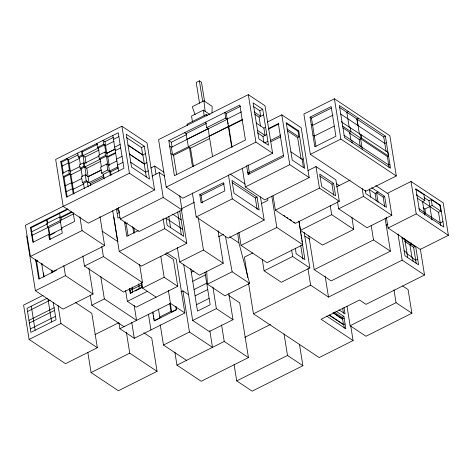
<?xml version="1.0" encoding="UTF-8"?>
<svg xmlns="http://www.w3.org/2000/svg" width="472" height="472" viewBox="0 0 472 472"><rect width="100%" height="100%" fill="white"/><g stroke="black" fill="none" stroke-linecap="round" stroke-linejoin="round"><path stroke-width="0.71" d="M211.987 112.938L212.182 106.347L203.933 100.86L192.263 106.707L195.089 114.767M204.594 101.592L201.497 82.252L199.373 80.842L196.21 82.423L199.538 103.197M121.894 126.213L55.666 159.412L63.195 206.411L88.335 223.15L154.568 189.956L147.04 142.951L121.894 126.213L129.422 173.218L154.568 189.956M60.752 161.583L118.265 132.756L123.959 168.321L66.446 197.143L60.752 161.583L61.59 162.144L63.348 173.112M61.59 162.144L67.667 159.099L69.537 170.775M86.069 163.418L85.049 157.04L82.104 155.082L81.479 151.193L82.417 151.819L97.757 144.131M66.823 158.539L68.523 159.666L78.104 154.863M114.035 141.293L105.58 145.535L103.681 144.267L103.055 140.379L104.955 141.647L113.416 137.405M77.685 153.099L78.305 156.981L82.104 155.082M96.819 143.506L97.444 147.394L103.681 144.267M113.439 139.376L118.885 136.644M78.305 156.981L79.243 157.607L104.613 144.892L105.858 152.68M79.361 158.433L69.142 163.554L68.287 162.987L62.215 166.032L61.372 165.471M85.049 157.04L99.114 149.996M62.623 173.259L68.694 170.215L70.393 171.342L79.975 166.539M98.984 156.126L84.287 163.495L83.349 162.869L79.556 164.775L80.104 168.221L81.042 168.846L82.287 176.628M115.793 152.497L107.333 156.739L106.778 153.294L104.926 152.055L98.689 155.182L99.244 158.633L100.176 159.253L101.427 167.041M114.684 147.164L120.136 144.438M106.778 153.294L115.239 149.052L106.825 153.323L104.955 141.647M81.166 169.672L70.942 174.793L69.248 173.667L63.177 176.711L64.015 177.265L67.183 197.042M80.104 168.221L83.904 166.321L86.789 168.238L88.146 176.734L100.931 170.327M99.244 158.633L105.48 155.506L107.852 157.088L109.215 165.583M115.239 150.615L120.684 147.883M64.015 177.265L70.086 174.221L73.254 193.998M81.042 168.846L106.412 156.126L107.775 164.622M107.852 157.088L115.664 153.176M86.789 168.238L100.849 161.188M209.987 114.56L203.332 110.129L191.538 116.041L192.464 121.835M88.146 176.734L85.267 174.811L81.467 176.717L82.423 182.688L83.503 183.401L84.352 188.712M117.947 166.858L109.492 171.1L108.536 165.129L106.837 164.002L100.601 167.123L101.563 173.094L103.415 174.327L104.159 178.977M116.602 159.105L122.047 156.38M207.397 115.38L206.193 114.584L186.983 124.207L187.384 125.576M126.537 137.6L141.535 147.583L144.273 146.214L149.535 179.083L131.54 167.1L126.272 134.231L144.273 146.214M248.313 94.648L158.586 139.618L166.191 187.107L182.859 198.205L272.592 153.229L264.987 105.746L248.313 94.648L255.924 142.131L272.592 153.229M81.886 178.487L72.304 183.289L71.449 182.717L65.372 185.762L64.534 185.201M108.536 165.129L116.991 160.887M101.474 169.944L88.052 176.67L89.007 182.64L103.71 175.271M82.423 182.688L86.223 180.782L90.388 183.561L90.707 185.549M101.563 173.094L107.793 169.973L110.631 171.861L111.162 175.177M117.557 165.076L123.003 162.35M83.503 183.401L87.296 181.502L88.146 186.812M168.805 140.615L239.835 105.014L245.446 140.025L174.428 175.714L168.805 140.615L171.295 142.273L172.073 147.152M83.479 184.133L73.26 189.26L72.405 188.688L66.334 191.732L65.49 191.172M103.415 174.327L109.646 171.206L110.289 175.189M128.325 145.423L142.727 155.005L145.459 153.636M184.658 132.667L186.08 133.617L206.518 123.375M169.696 146.19L171.36 147.299L227.404 119.21L225.74 118.1L224.849 112.525L226.277 113.475L240.608 106.288M110.631 171.861L118.437 167.943M171.295 142.273L186.511 134.644M90.388 183.561L103.81 176.829M205.751 122.095L206.647 127.67L225.74 118.1M186.08 133.617L186.977 139.193L208.069 128.62M227.168 119.05L241.505 111.864M129.239 154.002L144.237 163.985L146.904 162.645M63.336 206.258L25.411 225.268L30.403 256.461L52.964 271.477L104.625 245.587L99.981 216.571M63.195 206.411L129.422 173.218M212.559 156.633L209.255 136.024L242.691 119.269M253.181 106.342L259.795 110.743L262.733 109.274L268.491 145.246L258.874 138.845L253.116 102.866L262.733 109.274M227.935 126.938L172.545 154.704L171.36 147.299M228.354 126.455L228.814 126.761L242.496 119.9M170.882 153.595L173.578 155.388L189.431 147.441L192.499 166.628M55 232.684L49.879 235.251L48.657 234.442L32.869 242.354L30.479 227.415L67.59 208.813M68.133 209.173L46.805 219.863L47.436 223.811L46.899 223.451L59.702 217.037L60.888 217.828L61.23 219.94M30.479 227.415L31.093 227.828L46.887 219.911L47.412 223.203M150.739 168.05L154.692 166.067L163.89 172.186M186.977 139.193L188.399 146.757L190.493 148.149L209.609 138.567M148.22 170.864L145.553 172.203L130.555 162.215M254.862 114.307L259.069 117.103L263.618 114.826M71.384 211.81L60.239 217.397L59.608 213.444L59.071 213.084M47.519 223.864L31.73 231.776L31.111 231.368M60.888 217.828L72.033 212.241M46.899 223.451L47.465 226.973L73.378 213.981M47.465 226.973L48.681 227.781L60.847 221.687M152.049 176.115L159.223 172.516L164.675 176.15M267.412 122.041L281.79 114.832L301.201 127.753L309.184 177.59L264.739 199.862L245.334 186.941L242.325 168.162M61.46 228.023L74.576 221.451L73.154 212.577M62.286 228.572L49.483 234.991L50.203 239.481M256.072 122.921L263.883 128.124L265.612 127.257M268.651 128.472L278.374 123.599L278.899 123.947L268.527 129.145M334.412 98.784L303.891 114.076L310.346 154.356L365.782 191.26L396.297 175.968L389.842 135.688L334.412 98.784L340.861 139.063L396.297 175.968M119.9 217.149L117.935 218.135L116.501 209.179L118.466 208.193M257.553 132.839L262.963 136.438L266.774 134.532M166.191 187.107L255.924 142.131M30.403 256.461L82.063 230.566L104.625 245.587M117.215 213.657L119.186 212.671M310.057 117.139L331.155 106.566L335.911 136.237L314.812 146.81L310.057 117.139L311.455 118.071L315.986 146.361M311.455 118.071L331.273 108.135M264.68 142.88L267.86 141.287M270.344 140.508L280.716 135.311L280.197 134.963M270.999 141.694L280.722 136.821M120.189 219.008L163.218 197.443L182.003 209.957L138.98 231.522L120.189 219.008L118.366 207.615M37.371 260.668L36.197 261.258L35.966 259.812M35.884 261.046L36.598 261.517L37.766 260.933M286.115 123.393L298.033 131.328L298.752 130.968L304.747 168.392L292.227 160.061L286.233 122.631L298.752 130.968M333.079 115.079L312.617 125.334L311.225 124.407M138.29 230.578L126.82 236.33L124.614 222.566L125.865 221.934M348.401 111.51L346.832 112.295L349.292 127.67M124.614 222.566L126.118 223.569L127.369 222.937M287.501 130.832L297.631 137.576L299.649 136.567M341.327 121.876L341.952 121.558M334.152 126.118L314.334 136.054L312.942 135.128M199.762 194.57L223.527 182.658L224.849 190.894L201.078 202.807L199.762 194.57L201.078 195.443L202.287 202.995M201.078 195.443L224.2 183.856M247.635 172.115L248.614 172.77L283.619 155.223M358.041 125.599L356.926 119.097L358.567 118.277M56.445 270.273L38.781 279.123L35.648 259.6M181.549 208.707L194.411 202.264M343.038 127.936L349.652 132.337L350.95 131.682L350.342 127.877M84.453 266.055L103.403 256.562L142.503 282.592L123.558 292.085L84.453 266.055L82.83 255.93M35.388 290.722L65.431 275.666L93.043 294.05L63 309.113L35.388 290.722L26.609 235.923M245.334 186.941L289.773 164.669L309.184 177.59M310.346 154.356L340.861 139.063M290.805 151.783L302.133 159.324L303.207 158.781M119.221 251.452L164.716 228.649L186.788 243.34L141.293 266.143L119.221 251.452L112.696 210.701M196.216 216.955L232.289 198.871L264.167 220.094L228.088 238.177L196.216 216.955L192.375 193.007M341.923 122.277L387.819 152.226L388.426 156.031L361.635 138.196L361.027 134.39M43.094 295.313L23.6 305.083L29.105 339.451L65.508 363.682L97.344 347.728L91.839 313.361L75.461 302.458M349.557 133.08L359.121 139.452L361.635 138.196M47.165 298.251L27.04 308.34L30.886 332.371L56.044 319.762L53.247 302.304M308.086 170.534L315.98 166.581L335.863 179.814L339.309 201.337L295.236 223.427L275.353 210.188L273.052 195.839M27.547 311.508L50.191 300.157M232.059 182.517L255.317 197.998L257.069 197.125L259.122 209.969L234.029 193.26L231.97 180.416L257.069 197.125M356.926 119.097L383.718 136.933L385.358 136.113L390.503 168.221L344.525 137.612L339.38 105.504L385.358 136.113M261.352 203.662L267.925 200.37L267.583 198.234M28.963 320.358L54.121 307.75M384.768 143.47L386.403 142.644M29.388 323.025L54.545 310.417M30.338 328.931L55.489 316.323M218.536 236.785L223.645 234.224M275.353 210.188L319.426 188.098L339.309 201.337M319.886 176.15L331.969 184.192L333.604 183.372L335.604 195.845L321.709 186.593L319.709 174.121L333.604 183.372M362.343 149.718L360.578 138.721L387.37 156.556L388.539 155.972M90.176 295.147L91.792 305.213L104.347 298.918L136.555 320.364L134.136 305.272M179.667 261.995L203.456 250.071L223.244 263.246L199.455 275.164L179.667 261.995L177.354 247.529M29.105 339.451L60.941 323.491L97.344 347.728M336.524 186.888L350.242 180.015M129.505 288.834L130.189 293.088L141.936 287.2L142.267 287.424L139.977 288.575M130.189 293.088L130.52 293.313L132.597 292.274L131.918 288.014M135.075 291.029L139.399 288.858L138.668 283.932M141.612 282.303L142.544 288.109L164.156 277.27L177.732 286.315L136.095 307.183L127.346 301.36L125.599 290.445M389.896 164.462L388.733 165.047L343.958 135.24M127.346 301.36L147.376 291.324M241.039 245.393L276.822 227.457L302.794 244.75L267.01 262.686L241.039 245.393L238.944 232.312M191.278 272.22L193.809 270.952M192.729 281.259L205.373 274.922M338.63 208.836L363.446 196.393L391.825 215.285L367.004 227.728L338.63 208.836L337.492 201.739M252.868 252.903L244.39 257.157L247.647 277.495M300.375 230.36L331.674 214.672L353.793 229.398L322.494 245.086L300.375 230.36L298.876 220.984M369.263 189.532L375.098 193.42L378.06 191.933M94.907 334.654L118.507 322.824M180.912 291.814L182.865 290.84L188.316 294.469M194.057 289.548L206.701 283.212M387.477 193.284L411.035 181.478L443.208 202.895L448.4 235.327L420.263 249.428L388.09 228.011L386.356 217.203M207.42 284.179L232.147 271.783L249.623 283.418L224.896 295.814L207.42 284.179L206.683 271.105M119.894 328.713L170.457 303.372L184.859 312.96L134.296 338.3L119.894 328.713L118.974 322.96M378.101 202.335L376.556 192.688L383.158 197.084L384.656 196.328L386.426 207.355L365.841 193.65L365.293 190.204M195.072 295.873L207.715 289.537M158.474 309.024L159.748 316.995L170.988 311.367L172.003 312.039M415.95 188.953L419.455 210.819L443.804 227.032L440.305 205.167L415.95 188.953L415.549 189.154L423.921 194.73L424.847 200.523L422.564 201.674L424.7 215.014M152.674 312.075L154.291 320.919L176.64 309.715L176.31 309.49L171.672 311.815L170.28 303.124M154.067 320.771L160.539 317.526M196.488 304.711L209.131 298.375M264.096 270.834L292.687 256.508L309.874 267.948L281.288 282.28L264.096 270.834L262.237 259.216M416.876 194.747L416.475 194.948L424.847 200.523M423.921 194.73L424.322 194.529M424.074 197.502L428.959 200.753L431.65 199.408M192.676 320.482L216.353 308.611L232.997 319.692L209.32 331.562L192.676 320.482L183.655 264.167M91.061 372.561L129.741 353.174L157.07 371.37L118.395 390.757L91.061 372.561L87.816 352.289M385.925 225.238L387.901 224.247M423.036 207.845L424.865 209.066L432.175 205.403L440.83 211.161L439.898 205.367L431.249 199.609L432.175 205.403M388.09 228.011L416.227 213.91L448.4 235.327M424.387 214.435L424.263 212.288L418.876 208.707M439.898 205.367L440.305 205.167M160.232 324.813L163.471 345.044L189.455 332.017L212.477 347.345L209.816 330.73M314.222 269.659L373.505 239.947L390.409 251.198L331.126 280.911L314.222 269.659L308.818 235.917M417.177 198.087L438.541 212.311L441.231 210.96M424.062 212.388L440.24 222.926L442.931 221.58M253.464 313.821L310.617 285.176L328.506 297.089L402.179 260.16L424.517 275.028L366.024 304.346L359.517 300.015L321.096 319.273L353.08 340.566L319.166 357.564L253.464 313.821L248.579 283.312M176.965 365.145L224.23 341.457L248.449 357.581L201.184 381.27L176.965 365.145L174.882 352.142M404.693 241.387L413.614 247.322L415.631 246.313L418.599 264.839L404.988 255.777L402.026 237.251M244.708 337.386L270.421 324.494M417.69 259.181L415.673 260.19L412.003 257.747L409.944 244.88L411.289 244.207L411.053 242.761M334.211 312.163L342.035 317.373L343.87 316.447L345.858 328.831L326.606 316.016M333.285 313.083L342.312 319.09L344.147 318.169M345.067 323.928L343.498 324.712L342.578 318.954L332.955 312.547M236.726 380.898L287.489 355.451L302.9 365.717L252.142 391.158L236.726 380.898L234.082 364.402M350.124 325.704L396.043 302.688L411.885 313.237L365.965 336.253L350.124 325.704L347.026 306.381M339.639 107.48L356.997 119.062L359.457 134.437M340.684 114.012L384.833 143.435M342.536 126.083L361.121 138.455L360.508 134.644M375.736 185.555L388.415 193.998L391.825 215.285M287.011 128.992L298.929 136.927L298.033 131.328M371.641 187.661L384.656 196.328M254.072 111.894L260.68 116.295L259.795 110.743M257.234 130.189L265.052 135.393L263.883 128.124M336.312 183.602L339.303 185.596M401.938 237.982L414.959 246.649M403.997 250.844L406.929 252.797M406.687 253.606L412.516 257.488L413.201 261.73M206.647 127.67L208.311 128.779L209.255 136.024M402.616 285.967L408.103 289.619L411.885 313.237M229.947 173.973L245.269 184.174M283.938 215.409L285.064 216.158M286.752 217.285L287.932 218.064M289.696 219.244L291.466 220.418M293.82 221.987L295 222.772M304.959 236.171L309.862 239.44M127.882 144.945L142.88 154.928L144.326 163.937L129.328 153.955M97.444 147.394L98.377 148.013L99.509 155.099M229.781 236.826L238.903 242.891L249.623 283.418M338.979 309.85L345.02 313.874L343.999 307.508M336.052 311.243L343.87 316.447M329.285 314.989L343.722 324.6L344.289 328.105M329.061 315.101L342.896 324.311M172.687 214.152L181.13 219.775M182.652 229.286L166.067 218.241L167.206 225.35L183.791 236.389L179.72 210.949M116.501 209.179L118.968 210.825L119.174 212.099M166.634 252.732L176.233 259.122L184.859 312.96M228.778 295.566L239.682 302.823L248.449 357.581M165.17 253.971L173.436 259.476L177.732 286.315M102.052 231.109L117.941 241.688M46.268 219.504L46.887 219.911M141.482 284.374L141.818 284.598M142.544 288.109L156.12 297.148M139.069 288.64L139.399 288.858M129.735 290.262L130.065 290.486L141.877 284.64L141.653 283.212M132.266 292.05L132.597 292.274M159.748 316.995L160.763 317.674M31.671 234.885L32.291 235.298L48.079 227.38L49.277 234.85M163.471 345.044L186.493 360.366M143.842 332.807L151.736 338.064L157.07 371.37M51.578 272.71L51.973 272.975L51.507 270.084M91.792 305.213L124 326.653M43.459 276.781L43.855 277.04L41.654 263.299M225.468 236.472L232.147 271.783M438.541 212.311L440.677 225.651M428.959 200.753L432.027 219.893M431.39 217.267L431.715 219.315M424.865 209.066L425.661 214.022M411.035 181.478L416.227 213.91M420.346 248.986L424.517 275.028M413.614 247.322L416.245 263.73M404.64 238.49L407.725 257.753M387.37 156.556L389.134 167.554M383.718 136.933L386.143 151.595M398.002 234.065L402.179 260.16M383.158 197.084L384.704 206.73M385.117 218.176L390.409 251.198M393.978 289.808L396.043 302.688M375.098 193.42L376.314 201.001M369.369 188.924L370.691 197.196M359.121 139.452L360.254 146.526M371.204 225.587L373.505 239.947M362.195 188.588L363.446 196.393M351.776 140.444L352.177 142.951M349.652 132.337L350.897 140.119M351.829 217.132L353.793 229.398M331.969 184.192L333.745 195.278M350.761 326.063L353.08 340.566M330.176 205.296L331.674 214.672M342.654 308.181L343.445 313.137M342.035 317.373L342.312 319.09M315.98 166.581L319.426 188.098M325.137 276.067L328.506 297.089M302.133 159.324L303.449 167.56M297.631 137.576L301.077 159.076M304.18 232.377L309.874 267.948M307.951 268.538L310.617 285.176M299.071 221.492L302.794 244.75M281.79 114.832L289.773 164.669M300.463 231.752L300.693 233.203M300.93 234.649L301.16 236.1M301.39 237.552L301.626 239.003M301.856 240.449L302.086 241.9M302.434 244.077L304.924 259.618L296.209 253.812L295.307 248.166M300.735 245.694L302.882 259.11M278.374 123.599L283.666 156.651L248.018 174.516L246.602 165.684M291.637 249.971L292.687 256.508M299.454 344.2L302.9 365.717M262.963 136.438L263.937 142.526M271.819 196.204L276.822 227.457M259.069 117.103L260.509 126.089M284.044 333.94L287.489 355.451M260.45 196.877L264.167 220.094M255.317 197.998L257.146 209.415M248.083 164.757L249.458 173.33M248.614 172.77L248.903 174.569M228.814 126.761L232.112 147.37M227.516 119.882L227.728 121.227M227.947 122.572L228.159 123.918M228.377 125.263L228.59 126.614M226.277 113.475L231.652 147.063M228.454 174.929L232.289 198.871M199.373 80.842L202.7 101.61M203.332 110.129L204.258 115.923M228.832 293.702L232.997 319.692M218.035 230.702L223.244 263.246M221.575 324.883L224.23 341.457M212.884 286.952L216.353 308.611M190.493 148.149L193.449 166.628M198.246 217.527L203.456 250.071M204.931 272.137L210.152 304.764L197.508 311.101L190.718 268.704M173.578 155.388L176.664 174.652M179.726 195.709L182.003 209.957M181.425 209.869L186.788 243.34M177.673 212.011L181.313 234.737M182.865 290.84L189.455 332.017M168.787 216.412L170.575 227.593M159.223 172.516L163.218 197.443M154.692 166.067L155.972 174.068M163.082 218.459L164.716 228.649M176.18 306.818L176.64 309.715M175.844 306.593L176.31 309.49M168.357 290.274L170.457 303.372M169.713 303.396L170.988 311.367M160.787 256.237L164.156 277.27M141.535 147.583L142.727 155.005M144.237 163.985L146.32 176.994M152.893 312.222L153.129 313.673M153.359 315.119L153.589 316.57M153.825 318.022L154.055 319.467M148.426 314.14L150.957 329.952M133.841 227.958L134.65 233.032M139.606 264.509L142.503 282.592M132.679 226.542L133.724 233.062M142.042 286.008L142.267 287.424M141.258 282.946L141.936 287.2M112.814 135.488L118.513 171.053M126.118 223.569L128.095 235.882M132.207 286.935L132.667 289.796M129.723 288.345L130.52 293.313M104.926 152.055L105.48 155.506M106.837 164.002L107.793 169.973M131.765 322.488L134.296 338.3M113.829 216.955L117.793 241.693M126.378 332.176L129.741 353.174M101.781 246.437L103.403 256.562M82.417 151.819L86.199 175.436M83.349 162.869L83.904 166.321M85.267 174.811L86.223 180.782M100.778 276.639L104.347 298.918M79.243 157.607L80.376 164.687M88.889 268.09L93.043 294.05M79.856 216.784L82.063 230.566M68.523 159.666L74.004 193.903M68.694 170.215L69.248 173.667M59.702 217.037L62.286 233.156L49.483 239.575L48.657 234.442M63.814 265.571L65.431 275.666M48.681 227.781L49.879 235.251M58.074 305.591L60.941 323.491M52.191 270.539L52.539 272.704M48.002 299.201L51.649 321.963M41.973 263.512L42.203 264.957M43.477 272.916L44.055 276.527M36.598 261.517L39.377 278.875M31.093 227.828L33.376 242.089M31.276 306.216L35.123 330.247M206.193 114.584L206.388 115.994M237.729 233.097L238.903 242.891M203.933 100.86L205.172 111.64"/></g></svg>
